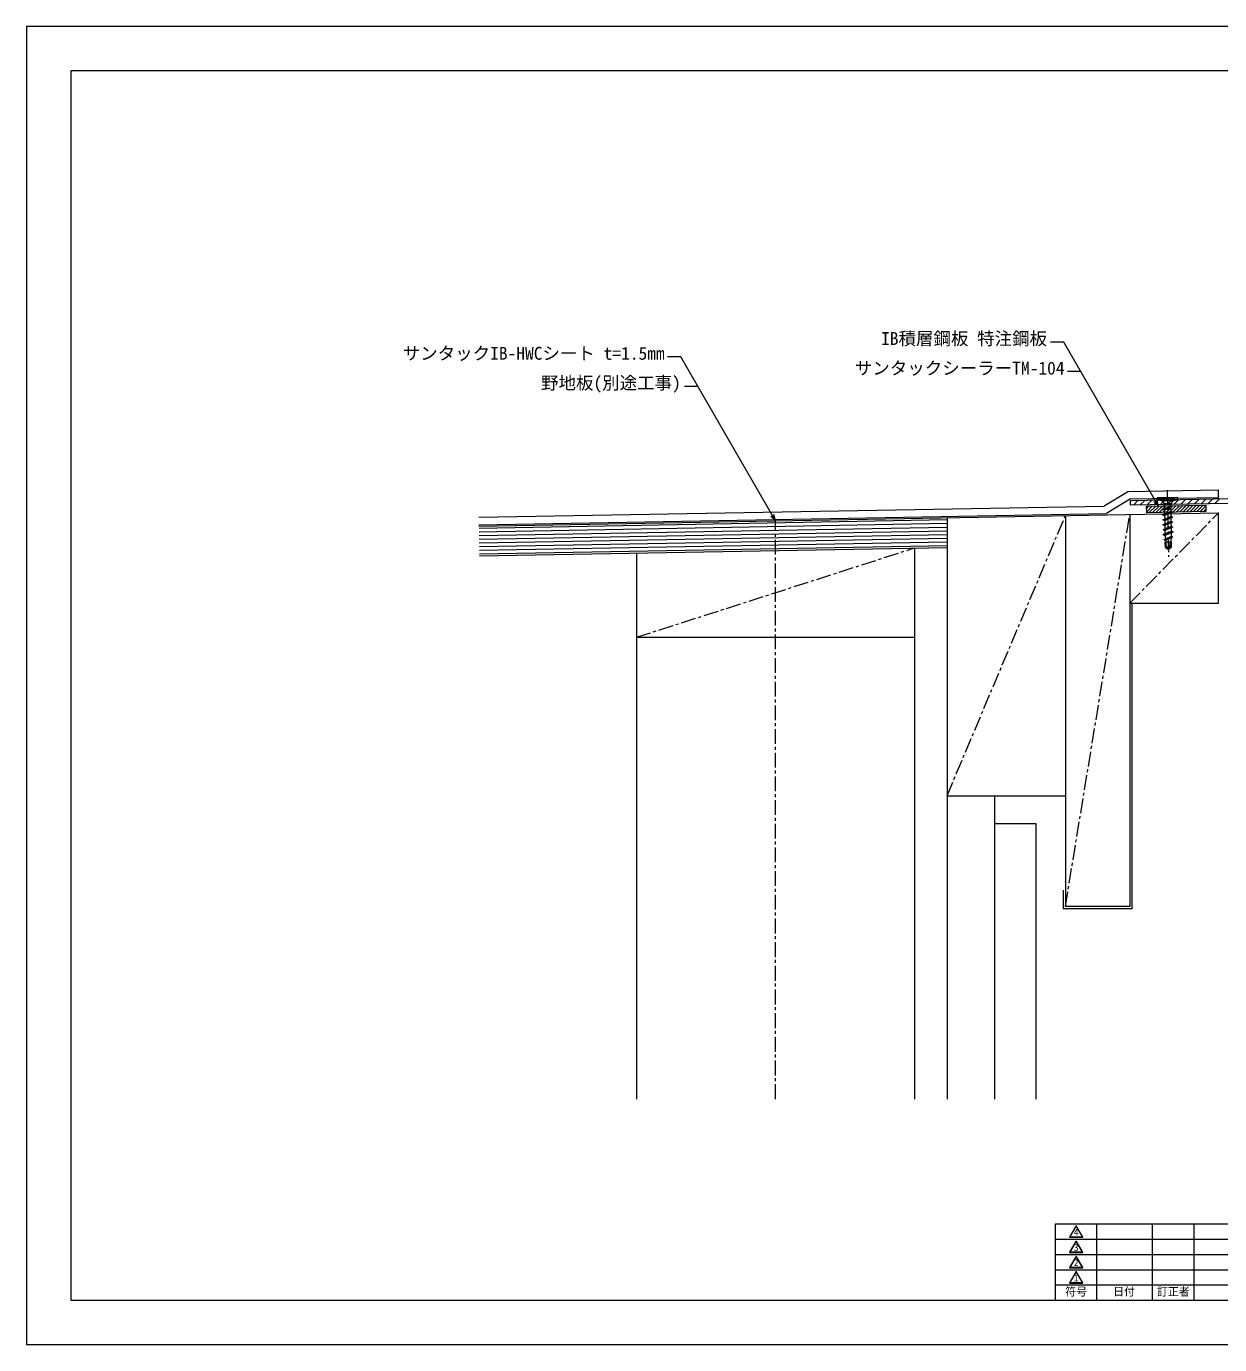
# Model space of a CAD drawing. Units: millimetres, scale not verified. Extents: x -630 to 630, y -446 to 446.
import ezdxf
from ezdxf.enums import TextEntityAlignment as Align

# ---------------------------------------------------------------- set-up
doc = ezdxf.new("R2010")
doc.units = ezdxf.units.MM
doc.header["$LTSCALE"] = 2
doc.linetypes.add('CHAIN1', pattern=[8, 5, -1, 1, -1])
for name, color, linetype, lineweight in [('0-0_輪郭線', 2, 'Continuous', 9), ('0-1_図面枠', 7, 'Continuous', 9), ('0-2_文字', 5, 'Continuous', 9), ('0-3_表題欄', 7, 'Continuous', 9), ('0-6_躯体', 7, 'Continuous', 9), ('0-7_IBｼｰﾄ', 7, 'Continuous', 9), ('0-9_ブチルﾃｰﾌﾟ', 4, 'Continuous', 9), ('0-A_部材(積層鋼板)', 4, 'Continuous', 9), ('0-B_野地板', 2, 'Continuous', 9), ('0-C_中心線', 7, 'CHAIN1', 9), ('0-D_寸法線', 7, 'Continuous', 9), ('0-E_部材(ﾋﾞｽ類)', 7, 'Continuous', 9)]:
    doc.layers.add(name, color=color, linetype=linetype, lineweight=lineweight)
doc.layers.add('0-4_0', color=7, linetype='Continuous')
doc.styles.add('ＭＳ ゴシック', font='')
doc.styles.get('ＭＳ ゴシック').set_extended_font_data('MS Gothic')

# ---------------------------------------------------------------- blocks, each defined once
blk = doc.blocks.new('囲い文字1')
at = {"layer": '0-2_文字'}
for p, q in [((0.731, -20.663), (0.615, -20.663)), ((0.934, -20.263), (0.846, -20.263)), ((1.022, -20.263), (0.934, -20.263)), ((1.253, -20.663), (1.137, -20.663)), ((-2.272, -25.863), (-2.387, -25.863)), ((-2.041, -25.463), (-2.156, -25.463)), ((-1.81, -25.063), (-1.925, -25.063)), ((-1.579, -24.663), (-1.694, -24.663)), ((-1.348, -24.263), (-1.463, -24.263)), ((-1.117, -23.863), (-1.232, -23.863)), ((-0.886, -23.463), (-1.001, -23.463)), ((-0.655, -23.063), (-0.77, -23.063)), ((-0.424, -22.663), (-0.539, -22.663)), ((-0.193, -22.263), (-0.309, -22.263)), ((0.038, -21.863), (-0.078, -21.863)), ((0.269, -21.463), (0.153, -21.463)), ((0.5, -21.063), (0.384, -21.063)), ((1.484, -21.063), (1.368, -21.063)), ((1.715, -21.463), (1.599, -21.463)), ((1.946, -21.863), (1.83, -21.863)), ((2.177, -22.263), (2.061, -22.263)), ((2.408, -22.663), (2.292, -22.663)), ((2.638, -23.063), (2.523, -23.063)), ((2.869, -23.463), (2.754, -23.463)), ((3.1, -23.863), (2.985, -23.863)), ((3.331, -24.263), (3.216, -24.263)), ((3.562, -24.663), (3.447, -24.663)), ((3.793, -25.063), (3.678, -25.063)), ((4.024, -25.463), (3.909, -25.463)), ((4.255, -25.863), (4.14, -25.863))]:
    blk.add_line(p, q, dxfattribs=at)
for points in [[(-2.329, -25.963), (0.934, -20.311), (0.934, -20.111), (-2.502, -26.063)], [(0.934, -20.311), (4.197, -25.963), (4.37, -26.063), (0.934, -20.111)], [(4.197, -25.963), (-2.329, -25.963), (-2.502, -26.063), (4.37, -26.063)]]:
    blk.add_lwpolyline(points, close=True, dxfattribs=at)
at = {"layer": '0-2_文字', "style": 'ＭＳ ゴシック'}
blk.add_text('1', height=3.651, dxfattribs=at).set_placement((-0.301, -26.315), align=Align.BOTTOM_LEFT)
blk = doc.blocks.new('U69')
at = {"layer": '0-4_0', "xscale": 2.585241, "yscale": 2.585241}
blk.add_blockref('囲い文字1', (6.246, 67.25), dxfattribs=at)
blk = doc.blocks.new('囲い文字2')
at = {"layer": '0-2_文字'}
for p, q in [((-14.846, 34.616), (-14.962, 34.616)), ((-14.615, 35.016), (-14.731, 35.016)), ((-14.384, 35.416), (-14.5, 35.416)), ((-14.153, 35.816), (-14.269, 35.816)), ((-13.922, 36.216), (-14.038, 36.216)), ((-13.691, 36.616), (-13.807, 36.616)), ((-13.488, 37.016), (-13.576, 37.016)), ((-13.4, 37.016), (-13.488, 37.016)), ((-13.169, 36.616), (-13.285, 36.616)), ((-12.938, 36.216), (-13.054, 36.216)), ((-12.707, 35.816), (-12.823, 35.816)), ((-12.477, 35.416), (-12.592, 35.416)), ((-12.246, 35.016), (-12.361, 35.016)), ((-12.015, 34.616), (-12.13, 34.616)), ((-16.694, 31.416), (-16.809, 31.416)), ((-16.463, 31.816), (-16.578, 31.816)), ((-16.232, 32.216), (-16.347, 32.216)), ((-16.001, 32.616), (-16.116, 32.616)), ((-15.77, 33.016), (-15.885, 33.016)), ((-15.539, 33.416), (-15.654, 33.416)), ((-15.308, 33.816), (-15.424, 33.816)), ((-15.077, 34.216), (-15.193, 34.216)), ((-11.784, 34.216), (-11.899, 34.216)), ((-11.553, 33.816), (-11.668, 33.816)), ((-11.322, 33.416), (-11.437, 33.416)), ((-11.091, 33.016), (-11.206, 33.016)), ((-10.86, 32.616), (-10.975, 32.616)), ((-10.629, 32.216), (-10.745, 32.216)), ((-10.398, 31.816), (-10.514, 31.816)), ((-10.167, 31.416), (-10.283, 31.416))]:
    blk.add_line(p, q, dxfattribs=at)
for points in [[(-16.751, 31.316), (-13.488, 36.968), (-13.488, 37.168), (-16.925, 31.216)], [(-13.488, 36.968), (-10.225, 31.316), (-10.052, 31.216), (-13.488, 37.168)], [(-10.225, 31.316), (-16.751, 31.316), (-16.925, 31.216), (-10.052, 31.216)]]:
    blk.add_lwpolyline(points, close=True, dxfattribs=at)
at = {"layer": '0-2_文字', "style": 'ＭＳ ゴシック'}
blk.add_text('2', height=3.651, dxfattribs=at).set_placement((-14.724, 30.963), align=Align.BOTTOM_LEFT)
blk = doc.blocks.new('U70')
at = {"layer": '0-4_0', "xscale": 2.585241, "yscale": 2.585241}
blk.add_blockref('囲い文字2', (43.53, -80.829), dxfattribs=at)
blk = doc.blocks.new('囲い文字3')
at = {"layer": '0-2_文字'}
for p, q in [((-8.247, 14.6), (-8.363, 14.6)), ((-8.017, 15), (-8.132, 15)), ((-7.786, 15.4), (-7.901, 15.4)), ((-7.555, 15.8), (-7.67, 15.8)), ((-7.324, 16.2), (-7.439, 16.2)), ((-7.093, 16.6), (-7.208, 16.6)), ((-6.862, 17), (-6.977, 17)), ((-6.631, 17.4), (-6.746, 17.4)), ((-6.4, 17.8), (-6.515, 17.8)), ((-6.169, 18.2), (-6.284, 18.2)), ((-5.938, 18.6), (-6.054, 18.6)), ((-5.707, 19), (-5.823, 19)), ((-5.476, 19.4), (-5.592, 19.4)), ((-5.245, 19.8), (-5.361, 19.8)), ((-5.042, 20.2), (-5.13, 20.2)), ((-4.954, 20.2), (-5.042, 20.2)), ((-4.723, 19.8), (-4.839, 19.8)), ((-4.492, 19.4), (-4.608, 19.4)), ((-4.261, 19), (-4.377, 19)), ((-4.03, 18.6), (-4.146, 18.6)), ((-3.799, 18.2), (-3.915, 18.2)), ((-3.568, 17.8), (-3.684, 17.8)), ((-3.337, 17.4), (-3.453, 17.4)), ((-3.107, 17), (-3.222, 17)), ((-2.876, 16.6), (-2.991, 16.6)), ((-2.645, 16.2), (-2.76, 16.2)), ((-2.414, 15.8), (-2.529, 15.8)), ((-2.183, 15.4), (-2.298, 15.4)), ((-1.952, 15), (-2.067, 15)), ((-1.721, 14.6), (-1.836, 14.6))]:
    blk.add_line(p, q, dxfattribs=at)
for points in [[(-8.305, 14.5), (-5.042, 20.152), (-5.042, 20.352), (-8.478, 14.4)], [(-1.779, 14.5), (-8.305, 14.5), (-8.478, 14.4), (-1.605, 14.4)], [(-5.042, 20.152), (-1.779, 14.5), (-1.605, 14.4), (-5.042, 20.352)]]:
    blk.add_lwpolyline(points, close=True, dxfattribs=at)
at = {"layer": '0-2_文字', "style": 'ＭＳ ゴシック'}
blk.add_text('3', height=3.651, dxfattribs=at).set_placement((-6.277, 14.147), align=Align.BOTTOM_LEFT)
blk = doc.blocks.new('U71')
at = {"layer": '0-4_0', "xscale": 2.585241, "yscale": 2.585241}
blk.add_blockref('囲い文字3', (21.695, -37.356), dxfattribs=at)
blk = doc.blocks.new('囲い文字4')
at = {"layer": '0-2_文字'}
for p, q in [((-7.02, 13.976), (-7.135, 13.976)), ((-6.789, 14.376), (-6.904, 14.376)), ((-6.558, 14.776), (-6.673, 14.776)), ((-6.327, 15.176), (-6.442, 15.176)), ((-6.096, 15.576), (-6.211, 15.576)), ((-5.865, 15.976), (-5.981, 15.976)), ((-5.662, 16.376), (-5.75, 16.376)), ((-5.574, 16.376), (-5.662, 16.376)), ((-5.343, 15.976), (-5.458, 15.976)), ((-5.112, 15.576), (-5.227, 15.576)), ((-4.881, 15.176), (-4.997, 15.176)), ((-4.65, 14.776), (-4.766, 14.776)), ((-4.419, 14.376), (-4.535, 14.376)), ((-4.188, 13.976), (-4.304, 13.976)), ((-8.867, 10.776), (-8.983, 10.776)), ((-8.636, 11.176), (-8.752, 11.176)), ((-8.405, 11.576), (-8.521, 11.576)), ((-8.174, 11.976), (-8.29, 11.976)), ((-7.944, 12.376), (-8.059, 12.376)), ((-7.713, 12.776), (-7.828, 12.776)), ((-7.482, 13.176), (-7.597, 13.176)), ((-7.251, 13.576), (-7.366, 13.576)), ((-3.957, 13.576), (-4.073, 13.576)), ((-3.726, 13.176), (-3.842, 13.176)), ((-3.495, 12.776), (-3.611, 12.776)), ((-3.264, 12.376), (-3.38, 12.376)), ((-3.034, 11.976), (-3.149, 11.976)), ((-2.803, 11.576), (-2.918, 11.576)), ((-2.572, 11.176), (-2.687, 11.176)), ((-2.341, 10.776), (-2.456, 10.776))]:
    blk.add_line(p, q, dxfattribs=at)
for points in [[(-8.925, 10.676), (-5.662, 16.328), (-5.662, 16.528), (-9.098, 10.576)], [(-5.662, 16.328), (-2.398, 10.676), (-2.225, 10.576), (-5.662, 16.528)], [(-2.398, 10.676), (-8.925, 10.676), (-9.098, 10.576), (-2.225, 10.576)]]:
    blk.add_lwpolyline(points, close=True, dxfattribs=at)
at = {"layer": '0-2_文字', "style": 'ＭＳ ゴシック'}
blk.add_text('4', height=3.651, dxfattribs=at).set_placement((-6.897, 10.323), align=Align.BOTTOM_LEFT)
blk = doc.blocks.new('U72')
at = {"layer": '0-4_0', "xscale": 2.585241, "yscale": 2.585241}
blk.add_blockref('囲い文字4', (23.297, -27.47), dxfattribs=at)
blk = doc.blocks.new('T52')
at = {"layer": '0-3_表題欄'}
for p, q in [((0, 103.125), (675, 103.125)), ((0, 0), (0, 103.125)), ((56.25, 0), (56.25, 103.125)), ((131.25, 0), (131.25, 103.125)), ((187.5, 0), (187.5, 103.125)), ((675, 0), (675, 103.125)), ((0, 82.5), (675, 82.5)), ((0, 61.875), (675, 61.875)), ((0, 41.25), (675, 41.25)), ((0, 20.625), (675, 20.625)), ((0, 0), (675, 0))]:
    blk.add_line(p, q, dxfattribs=at)
for name, p in [('U72', (19.465, 85.312)), ('U71', (19.465, 64.688)), ('U70', (19.465, 44.062)), ('U69', (19.465, 23.438))]:
    blk.add_blockref(name, p, dxfattribs=at)
at = {"layer": '0-3_表題欄', "style": 'ＭＳ ゴシック'}
for s, p in [('符号', (13.421, 2.926)), ('日付', (78.129, 3.033)), ('訂正者', (137.359, 2.955)), ('訂正概要', (401.921, 2.983))]:
    blk.add_text(s, height=10.82, dxfattribs=at).set_placement(p, align=Align.BOTTOM_LEFT)

msp = doc.modelspace()

# ---------------------------------------------------------------- linework, layer by layer
at = {"layer": '0-0_輪郭線'}
msp.add_lwpolyline([(600, 415.5), (-600, 415.5), (-600, -415.5), (600, -415.5)], close=True, dxfattribs=at)
at = {"layer": '0-1_図面枠'}
msp.add_lwpolyline([(630, -445.5), (630, 445.5), (-630, 445.5), (-630, -445.5)], close=True, dxfattribs=at)
at = {"layer": '0-6_躯体'}
for p, q in [((-324.009, 107.673), (175.91, 116.661)), ((-7.59, 113.362), (-7.59, -279.51)), ((72.41, 114.8), (72.41, -149.418)), ((115.91, 115.582), (115.91, -149.418)), ((-323.65, 87.676), (-7.59, 93.359)), ((-217.59, 89.583), (-217.59, -279.51)), ((-29.59, 92.963), (-29.59, -279.51)), ((117.41, 55.582), (117.41, -150.918)), ((-217.59, 32.583), (-29.59, 32.583)), ((-7.59, -74.51), (72.41, -74.51)), ((24.41, -74.51), (24.41, -279.51)), ((24.41, -93.26), (52.41, -93.26)), ((52.41, -93.26), (52.41, -279.51)), ((70.91, -138.418), (70.91, -150.918)), ((117.41, -150.918), (70.91, -150.918)), ((115.91, -149.418), (72.41, -149.418))]:
    msp.add_line(p, q, dxfattribs=at)
msp.add_lwpolyline([(115.91, 55.582), (175.91, 55.582), (175.91, 116.661)], dxfattribs=at)
at = {"layer": '0-7_IBｼｰﾄ'}
for p, q in [((114.991, 131.068), (98.71, 121.274)), ((116.42, 126.093), (100.139, 116.299)), ((114.991, 131.068), (175.821, 132.162)), ((116.42, 126.093), (175.911, 127.163)), ((175.911, 127.163), (175.821, 132.162)), ((-324.117, 113.672), (98.71, 121.274)), ((-324.027, 108.673), (100.139, 116.299))]:
    msp.add_line(p, q, dxfattribs=at)
at = {"layer": '0-9_ブチルﾃｰﾌﾟ'}
for p, q in [((127.372, 119.62), (128.902, 121.15)), ((127.411, 117.415), (131.188, 121.191)), ((129.061, 116.819), (133.474, 121.232)), ((131.347, 116.86), (135.76, 121.274)), ((133.633, 116.901), (138.047, 121.315)), ((135.919, 116.942), (140.333, 121.356)), ((138.206, 116.983), (141.528, 120.306)), ((140.492, 117.025), (141.568, 118.101)), ((141.528, 120.306), (142.619, 121.397)), ((141.568, 118.101), (144.905, 121.438)), ((142.778, 117.066), (147.191, 121.479)), ((145.064, 117.107), (149.477, 121.52)), ((147.35, 117.148), (151.764, 121.561)), ((149.636, 117.189), (154.05, 121.602)), ((151.923, 117.23), (156.336, 121.643)), ((154.209, 117.271), (158.622, 121.685)), ((156.495, 117.312), (160.908, 121.726)), ((158.781, 117.353), (163.194, 121.767)), ((161.067, 117.394), (165.481, 121.808)), ((163.353, 117.436), (167.346, 121.428)), ((165.64, 117.477), (167.385, 119.223))]:
    msp.add_line(p, q, dxfattribs=at)
at = {"layer": '0-9_ブチルﾃｰﾌﾟ', "color": 7}
msp.add_lwpolyline([(167.416, 117.509), (127.423, 116.79), (127.345, 121.122), (167.338, 121.841)], close=True, dxfattribs=at)
at = {"layer": '0-A_部材(積層鋼板)'}
for p, q in [((116.451, 124.414), (117.142, 125.106)), ((118.49, 121.963), (121.715, 125.188)), ((123.062, 122.045), (126.287, 125.271)), ((127.634, 122.128), (130.859, 125.353)), ((132.207, 122.21), (135.432, 125.435)), ((136.779, 122.292), (140.004, 125.517)), ((145.924, 122.456), (149.149, 125.682)), ((150.496, 122.539), (153.721, 125.764)), ((155.068, 122.621), (158.293, 125.846)), ((159.641, 122.703), (162.866, 125.928)), ((164.213, 122.785), (167.438, 126.01)), ((168.785, 122.867), (172.01, 126.093)), ((173.358, 122.95), (176.583, 126.175))]:
    msp.add_line(p, q, dxfattribs=at)
at = {"layer": '0-A_部材(積層鋼板)', "color": 7}
msp.add_lwpolyline([(182.809, 123.12), (116.495, 121.927), (116.438, 125.093), (183.94, 126.307)], dxfattribs=at)
at = {"layer": '0-A_部材(積層鋼板)'}
msp.add_lwpolyline([(141.351, 122.374), (141.489, 122.512), (144.576, 125.599)], dxfattribs=at)
at = {"layer": '0-B_野地板'}
for p, q in [((-323.987, 106.423), (-7.59, 112.112)), ((-323.942, 103.924), (-7.59, 109.611)), ((-323.897, 101.424), (-7.59, 107.111)), ((-323.852, 98.925), (-7.59, 104.611)), ((-323.807, 96.425), (-7.59, 102.11)), ((-323.762, 93.925), (-7.59, 99.61)), ((-323.717, 91.426), (-7.59, 97.109)), ((-323.672, 88.926), (-7.59, 94.609))]:
    msp.add_line(p, q, dxfattribs=at)
at = {"layer": '0-C_中心線'}
for p, q in [((141.317, 132.042), (142.126, 87.049)), ((115.91, 55.582), (175.91, 116.661)), ((-123.59, -279.51), (-123.59, 111.276)), ((-7.59, -74.51), (72.41, 114.8)), ((72.41, -149.418), (115.91, 115.582)), ((-217.59, 32.583), (-29.59, 92.963))]:
    msp.add_line(p, q, dxfattribs=at)
at = {"layer": '0-D_寸法線'}
for p, q in [((82.946, 212.121), (73.946, 212.121)), ((-176.044, 202.13), (-185.044, 202.13))]:
    msp.add_line(p, q, dxfattribs=at)
for points in [[(135.4, 121.267), (71.398, 232.122), (62.398, 232.122)], [(-123.59, 111.276), (-187.592, 222.131), (-196.592, 222.131)], [(132.218, 124.449), (135.4, 121.267), (134.235, 125.614)], [(-126.772, 114.458), (-123.59, 111.276), (-124.755, 115.623)]]:
    msp.add_lwpolyline(points, dxfattribs=at)
at = {"layer": '0-E_部材(ﾋﾞｽ類)'}
for p, q in [((134.435, 125.417), (134.417, 126.417)), ((148.433, 125.669), (134.435, 125.417)), ((138.099, 124.683), (134.435, 125.417)), ((147.906, 127.159), (134.908, 126.926)), ((144.798, 124.803), (138.099, 124.683)), ((144.798, 124.803), (143.842, 122.886)), ((144.798, 124.803), (148.433, 125.669)), ((148.433, 125.669), (148.415, 126.669)), ((138.099, 124.683), (139.123, 122.801)), ((144.295, 120.982), (138.202, 118.994)), ((138.202, 118.994), (139.426, 119.464)), ((138.203, 118.894), (138.202, 118.994)), ((144.442, 120.518), (138.203, 118.894)), ((138.203, 118.894), (139.461, 118.461)), ((144.938, 117.024), (138.269, 115.234)), ((140.105, 122.318), (139.029, 121.929)), ((139.029, 121.929), (139.132, 122.301)), ((139.029, 121.929), (139.3, 121.835)), ((143.842, 122.886), (139.123, 122.801)), ((139.123, 122.801), (139.132, 122.301)), ((143.851, 122.386), (139.132, 122.301)), ((140.527, 122.326), (139.3, 121.835)), ((139.3, 121.835), (139.426, 119.464)), ((143.688, 121.19), (139.426, 119.464)), ((143.672, 120.222), (139.461, 118.461)), ((139.461, 118.461), (139.509, 115.812)), ((143.678, 117.557), (139.509, 115.812)), ((143.696, 116.547), (139.527, 114.802)), ((143.652, 119.042), (143.672, 120.222)), ((143.652, 119.042), (143.678, 117.557)), ((144.442, 120.518), (143.672, 120.222)), ((144.936, 117.124), (143.678, 117.557)), ((143.708, 122.383), (143.688, 121.19)), ((144.295, 120.982), (143.688, 121.19)), ((144.938, 117.024), (143.696, 116.547)), ((143.696, 116.547), (143.738, 114.217)), ((143.842, 122.886), (143.851, 122.386)), ((144.442, 120.518), (144.295, 120.982)), ((138.267, 115.334), (139.509, 115.812)), ((138.269, 115.234), (138.267, 115.334)), ((138.269, 115.234), (139.527, 114.802)), ((138.327, 111.995), (139.569, 112.472)), ((138.329, 111.895), (138.327, 111.995)), ((144.998, 113.685), (138.329, 111.895)), ((138.329, 111.895), (139.587, 111.462)), ((138.387, 108.655), (139.629, 109.133)), ((138.389, 108.555), (138.387, 108.655)), ((145.058, 110.346), (138.389, 108.555)), ((138.389, 108.555), (139.647, 108.123)), ((145.118, 107.006), (138.449, 105.216)), ((139.527, 114.802), (139.569, 112.472)), ((143.738, 114.217), (139.569, 112.472)), ((143.756, 113.208), (139.587, 111.462)), ((139.587, 111.462), (139.629, 109.133)), ((143.798, 110.878), (139.629, 109.133)), ((143.816, 109.868), (139.647, 108.123)), ((139.647, 108.123), (139.689, 105.793)), ((143.858, 107.538), (139.689, 105.793)), ((144.996, 113.785), (143.738, 114.217)), ((144.998, 113.685), (143.756, 113.208)), ((143.756, 113.208), (143.798, 110.878)), ((145.056, 110.446), (143.798, 110.878)), ((145.058, 110.346), (143.816, 109.868)), ((143.816, 109.868), (143.858, 107.538)), ((145.116, 107.106), (143.858, 107.538)), ((145.118, 107.006), (143.877, 106.529)), ((138.447, 105.316), (139.689, 105.793)), ((138.449, 105.216), (138.447, 105.316)), ((138.449, 105.216), (139.707, 104.783)), ((138.507, 101.976), (139.749, 102.454)), ((138.509, 101.876), (138.507, 101.976)), ((145.178, 103.667), (138.509, 101.876)), ((138.509, 101.876), (139.767, 101.444)), ((139.167, 98.648), (140.08, 98.999)), ((139.169, 98.548), (139.167, 98.648)), ((144.933, 100.322), (139.169, 98.548)), ((139.169, 98.548), (140.202, 98.192)), ((143.877, 106.529), (139.707, 104.783)), ((139.707, 104.783), (139.749, 102.454)), ((143.918, 104.199), (139.749, 102.454)), ((143.937, 103.189), (139.767, 101.444)), ((139.775, 101.009), (139.767, 101.444)), ((139.775, 101.009), (140.08, 98.999)), ((143.937, 100.763), (140.08, 98.999)), ((143.838, 99.901), (140.202, 98.192)), ((140.202, 98.192), (140.229, 98.017)), ((140.229, 98.017), (140.247, 97.017)), ((143.838, 99.901), (143.628, 98.078)), ((143.628, 98.078), (143.646, 97.078)), ((144.933, 100.322), (143.838, 99.901)), ((143.877, 106.529), (143.918, 104.199)), ((145.176, 103.767), (143.918, 104.199)), ((145.178, 103.667), (143.937, 103.189)), ((143.937, 103.189), (143.974, 101.085)), ((143.974, 101.085), (143.937, 100.763)), ((144.931, 100.422), (143.937, 100.763)), ((139.957, 97.012), (143.936, 97.083)), ((140.025, 93.233), (139.957, 97.012)), ((140.166, 93.368), (140.025, 93.233)), ((140.025, 93.233), (141.674, 92.122)), ((140.604, 94.423), (140.557, 97.022)), ((141.132, 93.452), (141.246, 93.375)), ((142.037, 92.048), (141.674, 92.122)), ((141.859, 92.572), (142.037, 92.048)), ((141.946, 93.543), (142.192, 93.986)), ((142.116, 92.549), (143.28, 94.652)), ((143.5, 93.556), (142.116, 92.549)), ((142.116, 92.549), (142.396, 92.135)), ((142.192, 93.986), (142.137, 97.051)), ((144.004, 93.305), (142.396, 92.135)), ((143.28, 94.652), (143.236, 97.071)), ((143.5, 93.556), (143.436, 97.074)), ((143.5, 93.556), (144.004, 93.305)), ((143.936, 97.083), (144.004, 93.305))]:
    msp.add_line(p, q, dxfattribs=at)
for points in [[(144.938, 117.024), (144.936, 117.124), (138.267, 115.334)], [(144.998, 113.685), (144.996, 113.785), (138.327, 111.995)], [(145.058, 110.346), (145.056, 110.446), (138.387, 108.655)], [(145.118, 107.006), (145.116, 107.106), (138.447, 105.316)], [(145.178, 103.667), (145.176, 103.767), (138.507, 101.976)], [(144.933, 100.322), (144.931, 100.422), (139.167, 98.648)], [(142.116, 92.549), (142.037, 92.048), (142.396, 92.135)]]:
    msp.add_lwpolyline(points, dxfattribs=at)
for centre, radius, start, end in [((134.917, 126.426), 0.5, 91.03, 181.03), ((147.915, 126.66), 0.5, 1.03, 91.03), ((140.7, 92.812), 0.772, 56.03, 133.87567), ((139.176, 94.398), 1.428, 313.87567, 1.03), ((141.8, 94.445), 1.197, 181.03, 236.03), ((141.519, 93.78), 0.488, 236.03, 331.03), ((140.365, 92.067), 1.577, 18.70229, 56.03), ((143.001, 92.959), 1.206, 151.03, 198.70229)]:
    msp.add_arc(centre, radius, start, end, dxfattribs=at)

# ---------------------------------------------------------------- block references
at = {"layer": '0-3_表題欄', "xscale": 0.5, "yscale": 0.5}
msp.add_blockref('T52', (65.625, -415.5), dxfattribs=at)

# ---------------------------------------------------------------- texts
at = {"layer": '0-2_文字', "color": 7, "style": 'ＭＳ ゴシック'}
for s, p in [('IB積層鋼板 特注鋼板', (-52.199, 227.578)), ('サンタックIB-HWCシート t=1.5㎜', (-375.563, 217.587)), ('サンタックシーラーTM-104', (-69.912, 207.576)), ('野地板(別途工事)', (-282.084, 197.586))]:
    msp.add_text(s, height=8.666, dxfattribs=at).set_placement(p, align=Align.BOTTOM_LEFT)

doc.saveas('drawing.dxf')
